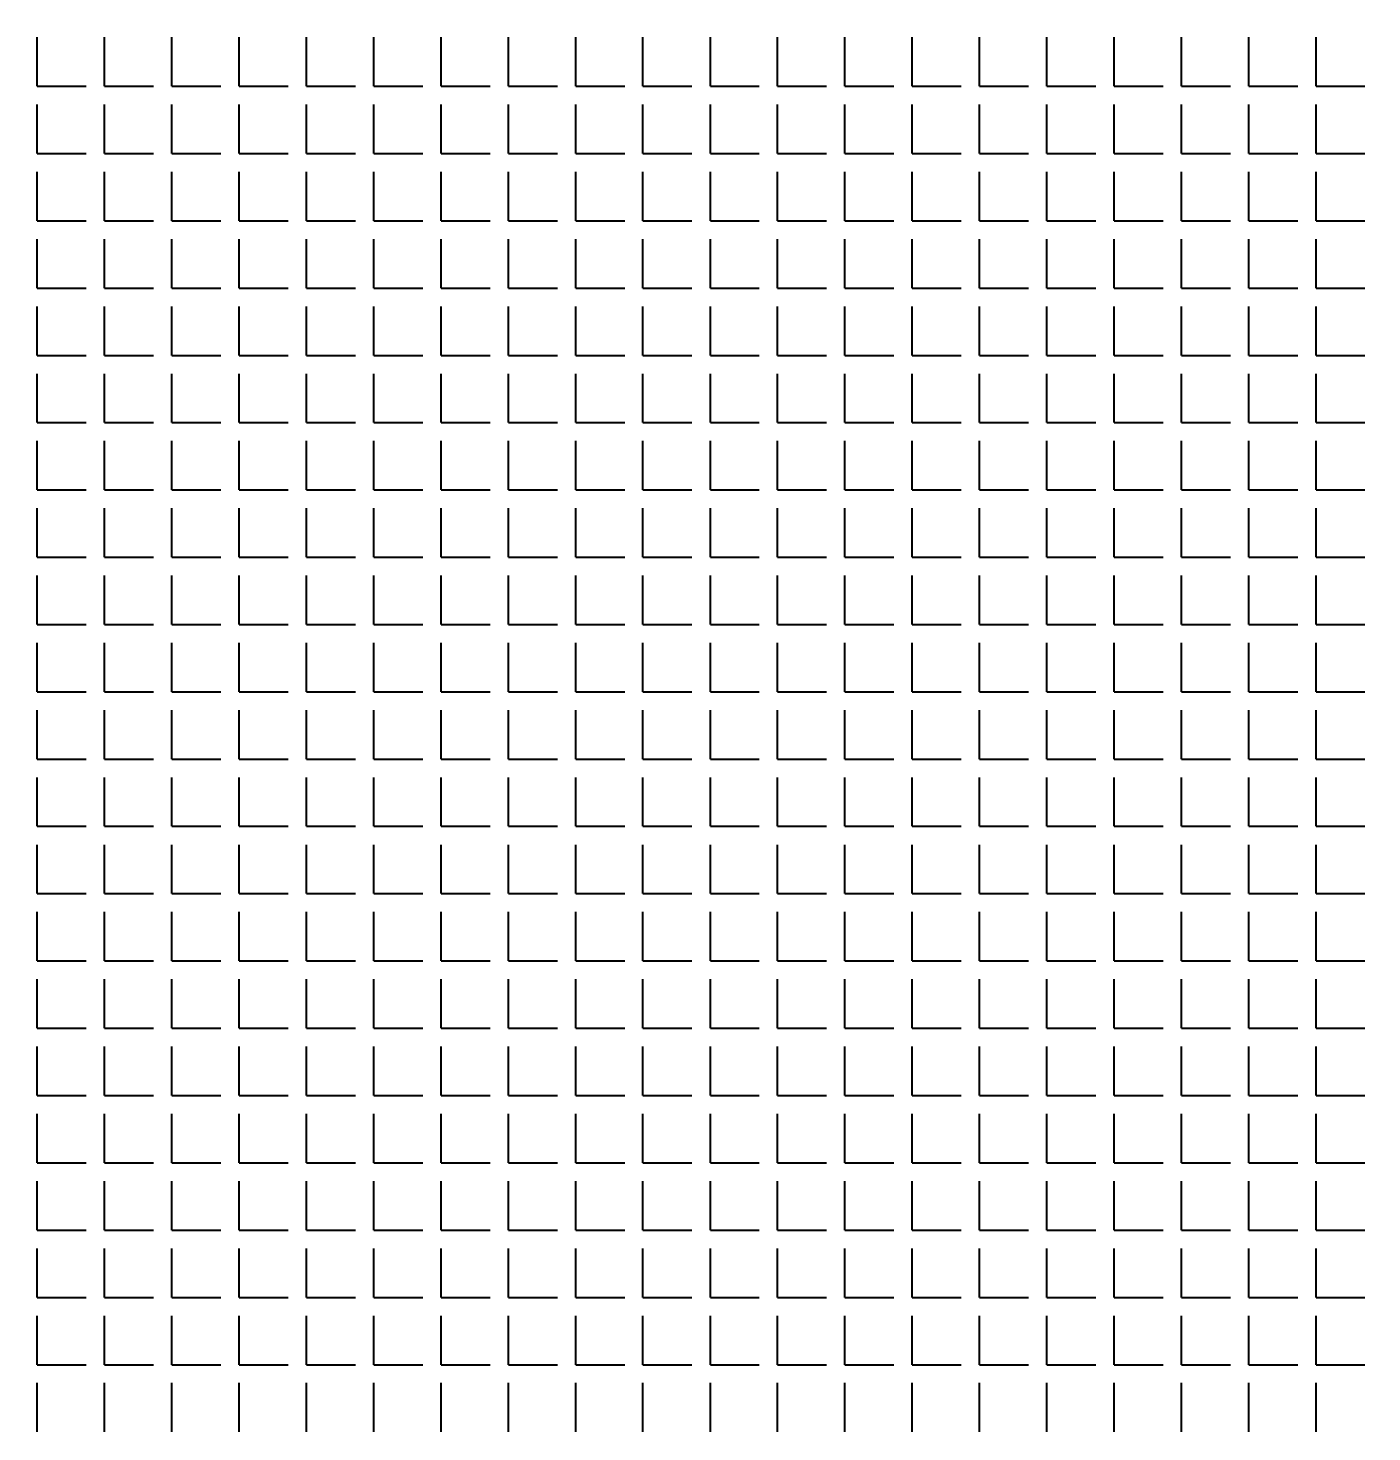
# Model space of a CAD drawing. Header units: millimetres. Extents: x 895788 to 1136524, y -21936 to 400945.
# Drawn here: x 929103.05 to 929119.49, y 271163.89 to 271181.07 of the extents above; entities that cross this region are included whole.
import ezdxf

# ---------------------------------------------------------------- set-up
doc = ezdxf.new("R2010")
doc.units = ezdxf.units.MM
doc.layers.add('GRANIT', color=10, linetype='Continuous', lineweight=30)

msp = doc.modelspace()

# ---------------------------------------------------------------- linework, layer by layer
at = {"layer": 'GRANIT', "color": 0, "linetype": 'Continuous', "lineweight": 40}
for p, q in [((929103.16, 271180.358), (929103.16, 271180.956)), ((929103.984, 271180.358), (929103.984, 271180.956)), ((929104.807, 271180.358), (929104.807, 271180.956)), ((929105.631, 271180.358), (929105.631, 271180.956)), ((929106.455, 271180.358), (929106.455, 271180.956)), ((929107.278, 271180.358), (929107.278, 271180.956)), ((929108.102, 271180.358), (929108.102, 271180.956)), ((929108.925, 271180.358), (929108.925, 271180.956)), ((929109.749, 271180.358), (929109.749, 271180.956)), ((929110.572, 271180.358), (929110.572, 271180.956)), ((929111.396, 271180.358), (929111.396, 271180.956)), ((929112.219, 271180.358), (929112.219, 271180.956)), ((929113.043, 271180.358), (929113.043, 271180.956)), ((929113.866, 271180.358), (929113.866, 271180.956)), ((929114.69, 271180.358), (929114.69, 271180.956)), ((929115.513, 271180.358), (929115.513, 271180.956)), ((929116.337, 271180.358), (929116.337, 271180.956)), ((929117.16, 271180.358), (929117.16, 271180.956)), ((929117.984, 271180.358), (929117.984, 271180.956)), ((929118.807, 271180.358), (929118.807, 271180.956)), ((929103.16, 271180.358), (929103.759, 271180.358)), ((929103.984, 271180.358), (929104.583, 271180.358)), ((929104.807, 271180.358), (929105.406, 271180.358)), ((929105.631, 271180.358), (929106.23, 271180.358)), ((929106.455, 271180.358), (929107.053, 271180.358)), ((929107.278, 271180.358), (929107.877, 271180.358)), ((929108.102, 271180.358), (929108.701, 271180.358)), ((929108.925, 271180.358), (929109.524, 271180.358)), ((929109.749, 271180.358), (929110.348, 271180.358)), ((929110.572, 271180.358), (929111.171, 271180.358)), ((929111.396, 271180.358), (929111.995, 271180.358)), ((929112.219, 271180.358), (929112.818, 271180.358)), ((929113.043, 271180.358), (929113.642, 271180.358)), ((929113.866, 271180.358), (929114.465, 271180.358)), ((929114.69, 271180.358), (929115.289, 271180.358)), ((929115.513, 271180.358), (929116.112, 271180.358)), ((929116.337, 271180.358), (929116.936, 271180.358)), ((929117.16, 271180.358), (929117.759, 271180.358)), ((929117.984, 271180.358), (929118.583, 271180.358)), ((929118.807, 271180.358), (929119.406, 271180.358)), ((929103.16, 271179.534), (929103.16, 271180.133)), ((929103.984, 271179.534), (929103.984, 271180.133)), ((929104.807, 271179.534), (929104.807, 271180.133)), ((929105.631, 271179.534), (929105.631, 271180.133)), ((929106.455, 271179.534), (929106.455, 271180.133)), ((929107.278, 271179.534), (929107.278, 271180.133)), ((929108.102, 271179.534), (929108.102, 271180.133)), ((929108.925, 271179.534), (929108.925, 271180.133)), ((929109.749, 271179.534), (929109.749, 271180.133)), ((929110.572, 271179.534), (929110.572, 271180.133)), ((929111.396, 271179.534), (929111.396, 271180.133)), ((929112.219, 271179.534), (929112.219, 271180.133)), ((929113.043, 271179.534), (929113.043, 271180.133)), ((929113.866, 271179.534), (929113.866, 271180.133)), ((929114.69, 271179.534), (929114.69, 271180.133)), ((929115.513, 271179.534), (929115.513, 271180.133)), ((929116.337, 271179.534), (929116.337, 271180.133)), ((929117.16, 271179.534), (929117.16, 271180.133)), ((929117.984, 271179.534), (929117.984, 271180.133)), ((929118.807, 271179.534), (929118.807, 271180.133)), ((929103.16, 271179.534), (929103.759, 271179.534)), ((929103.984, 271179.534), (929104.583, 271179.534)), ((929104.807, 271179.534), (929105.406, 271179.534)), ((929105.631, 271179.534), (929106.23, 271179.534)), ((929106.455, 271179.534), (929107.053, 271179.534)), ((929107.278, 271179.534), (929107.877, 271179.534)), ((929108.102, 271179.534), (929108.701, 271179.534)), ((929108.925, 271179.534), (929109.524, 271179.534)), ((929109.749, 271179.534), (929110.348, 271179.534)), ((929110.572, 271179.534), (929111.171, 271179.534)), ((929111.396, 271179.534), (929111.995, 271179.534)), ((929112.219, 271179.534), (929112.818, 271179.534)), ((929113.043, 271179.534), (929113.642, 271179.534)), ((929113.866, 271179.534), (929114.465, 271179.534)), ((929114.69, 271179.534), (929115.289, 271179.534)), ((929115.513, 271179.534), (929116.112, 271179.534)), ((929116.337, 271179.534), (929116.936, 271179.534)), ((929117.16, 271179.534), (929117.759, 271179.534)), ((929117.984, 271179.534), (929118.583, 271179.534)), ((929118.807, 271179.534), (929119.406, 271179.534)), ((929103.16, 271178.71), (929103.16, 271179.309)), ((929103.984, 271178.71), (929103.984, 271179.309)), ((929104.807, 271178.71), (929104.807, 271179.309)), ((929105.631, 271178.71), (929105.631, 271179.309)), ((929106.455, 271178.71), (929106.455, 271179.309)), ((929107.278, 271178.71), (929107.278, 271179.309)), ((929108.102, 271178.71), (929108.102, 271179.309)), ((929108.925, 271178.71), (929108.925, 271179.309)), ((929109.749, 271178.71), (929109.749, 271179.309)), ((929110.572, 271178.71), (929110.572, 271179.309)), ((929111.396, 271178.71), (929111.396, 271179.309)), ((929112.219, 271178.71), (929112.219, 271179.309)), ((929113.043, 271178.71), (929113.043, 271179.309)), ((929113.866, 271178.71), (929113.866, 271179.309)), ((929114.69, 271178.71), (929114.69, 271179.309)), ((929115.513, 271178.71), (929115.513, 271179.309)), ((929116.337, 271178.71), (929116.337, 271179.309)), ((929117.16, 271178.71), (929117.16, 271179.309)), ((929117.984, 271178.71), (929117.984, 271179.309)), ((929118.807, 271178.71), (929118.807, 271179.309)), ((929103.16, 271178.71), (929103.759, 271178.71)), ((929103.984, 271178.71), (929104.583, 271178.71)), ((929104.807, 271178.71), (929105.406, 271178.71)), ((929105.631, 271178.71), (929106.23, 271178.71)), ((929106.455, 271178.71), (929107.053, 271178.71)), ((929107.278, 271178.71), (929107.877, 271178.71)), ((929108.102, 271178.71), (929108.701, 271178.71)), ((929108.925, 271178.71), (929109.524, 271178.71)), ((929109.749, 271178.71), (929110.348, 271178.71)), ((929110.572, 271178.71), (929111.171, 271178.71)), ((929111.396, 271178.71), (929111.995, 271178.71)), ((929112.219, 271178.71), (929112.818, 271178.71)), ((929113.043, 271178.71), (929113.642, 271178.71)), ((929113.866, 271178.71), (929114.465, 271178.71)), ((929114.69, 271178.71), (929115.289, 271178.71)), ((929115.513, 271178.71), (929116.112, 271178.71)), ((929116.337, 271178.71), (929116.936, 271178.71)), ((929117.16, 271178.71), (929117.759, 271178.71)), ((929117.984, 271178.71), (929118.583, 271178.71)), ((929118.807, 271178.71), (929119.406, 271178.71)), ((929103.16, 271177.887), (929103.16, 271178.486)), ((929103.984, 271177.887), (929103.984, 271178.486)), ((929104.807, 271177.887), (929104.807, 271178.486)), ((929105.631, 271177.887), (929105.631, 271178.486)), ((929106.455, 271177.887), (929106.455, 271178.486)), ((929107.278, 271177.887), (929107.278, 271178.486)), ((929108.102, 271177.887), (929108.102, 271178.486)), ((929108.925, 271177.887), (929108.925, 271178.486)), ((929109.749, 271177.887), (929109.749, 271178.486)), ((929110.572, 271177.887), (929110.572, 271178.486)), ((929111.396, 271177.887), (929111.396, 271178.486)), ((929112.219, 271177.887), (929112.219, 271178.486)), ((929113.043, 271177.887), (929113.043, 271178.486)), ((929113.866, 271177.887), (929113.866, 271178.486)), ((929114.69, 271177.887), (929114.69, 271178.486)), ((929115.513, 271177.887), (929115.513, 271178.486)), ((929116.337, 271177.887), (929116.337, 271178.486)), ((929117.16, 271177.887), (929117.16, 271178.486)), ((929117.984, 271177.887), (929117.984, 271178.486)), ((929118.807, 271177.887), (929118.807, 271178.486)), ((929103.16, 271177.887), (929103.759, 271177.887)), ((929103.984, 271177.887), (929104.583, 271177.887)), ((929104.807, 271177.887), (929105.406, 271177.887)), ((929105.631, 271177.887), (929106.23, 271177.887)), ((929106.455, 271177.887), (929107.053, 271177.887)), ((929107.278, 271177.887), (929107.877, 271177.887)), ((929108.102, 271177.887), (929108.701, 271177.887)), ((929108.925, 271177.887), (929109.524, 271177.887)), ((929109.749, 271177.887), (929110.348, 271177.887)), ((929110.572, 271177.887), (929111.171, 271177.887)), ((929111.396, 271177.887), (929111.995, 271177.887)), ((929112.219, 271177.887), (929112.818, 271177.887)), ((929113.043, 271177.887), (929113.642, 271177.887)), ((929113.866, 271177.887), (929114.465, 271177.887)), ((929114.69, 271177.887), (929115.289, 271177.887)), ((929115.513, 271177.887), (929116.112, 271177.887)), ((929116.337, 271177.887), (929116.936, 271177.887)), ((929117.16, 271177.887), (929117.759, 271177.887)), ((929117.984, 271177.887), (929118.583, 271177.887)), ((929118.807, 271177.887), (929119.406, 271177.887)), ((929103.16, 271177.063), (929103.16, 271177.662)), ((929103.984, 271177.063), (929103.984, 271177.662)), ((929104.807, 271177.063), (929104.807, 271177.662)), ((929105.631, 271177.063), (929105.631, 271177.662)), ((929106.455, 271177.063), (929106.455, 271177.662)), ((929107.278, 271177.063), (929107.278, 271177.662)), ((929108.102, 271177.063), (929108.102, 271177.662)), ((929108.925, 271177.063), (929108.925, 271177.662)), ((929109.749, 271177.063), (929109.749, 271177.662)), ((929110.572, 271177.063), (929110.572, 271177.662)), ((929111.396, 271177.063), (929111.396, 271177.662)), ((929112.219, 271177.063), (929112.219, 271177.662)), ((929113.043, 271177.063), (929113.043, 271177.662)), ((929113.866, 271177.063), (929113.866, 271177.662)), ((929114.69, 271177.063), (929114.69, 271177.662)), ((929115.513, 271177.063), (929115.513, 271177.662)), ((929116.337, 271177.063), (929116.337, 271177.662)), ((929117.16, 271177.063), (929117.16, 271177.662)), ((929117.984, 271177.063), (929117.984, 271177.662)), ((929118.807, 271177.063), (929118.807, 271177.662)), ((929103.16, 271177.063), (929103.759, 271177.063)), ((929103.984, 271177.063), (929104.583, 271177.063)), ((929104.807, 271177.063), (929105.406, 271177.063)), ((929105.631, 271177.063), (929106.23, 271177.063)), ((929106.455, 271177.063), (929107.053, 271177.063)), ((929107.278, 271177.063), (929107.877, 271177.063)), ((929108.102, 271177.063), (929108.701, 271177.063)), ((929108.925, 271177.063), (929109.524, 271177.063)), ((929109.749, 271177.063), (929110.348, 271177.063)), ((929110.572, 271177.063), (929111.171, 271177.063)), ((929111.396, 271177.063), (929111.995, 271177.063)), ((929112.219, 271177.063), (929112.818, 271177.063)), ((929113.043, 271177.063), (929113.642, 271177.063)), ((929113.866, 271177.063), (929114.465, 271177.063)), ((929114.69, 271177.063), (929115.289, 271177.063)), ((929115.513, 271177.063), (929116.112, 271177.063)), ((929116.337, 271177.063), (929116.936, 271177.063)), ((929117.16, 271177.063), (929117.759, 271177.063)), ((929117.984, 271177.063), (929118.583, 271177.063)), ((929118.807, 271177.063), (929119.406, 271177.063)), ((929103.16, 271176.24), (929103.16, 271176.839)), ((929103.984, 271176.24), (929103.984, 271176.839)), ((929104.807, 271176.24), (929104.807, 271176.839)), ((929105.631, 271176.24), (929105.631, 271176.839)), ((929106.455, 271176.24), (929106.455, 271176.839)), ((929107.278, 271176.24), (929107.278, 271176.839)), ((929108.102, 271176.24), (929108.102, 271176.839)), ((929108.925, 271176.24), (929108.925, 271176.839)), ((929109.749, 271176.24), (929109.749, 271176.839)), ((929110.572, 271176.24), (929110.572, 271176.839)), ((929111.396, 271176.24), (929111.396, 271176.839)), ((929112.219, 271176.24), (929112.219, 271176.839)), ((929113.043, 271176.24), (929113.043, 271176.839)), ((929113.866, 271176.24), (929113.866, 271176.839)), ((929114.69, 271176.24), (929114.69, 271176.839)), ((929115.513, 271176.24), (929115.513, 271176.839)), ((929116.337, 271176.24), (929116.337, 271176.839)), ((929117.16, 271176.24), (929117.16, 271176.839)), ((929117.984, 271176.24), (929117.984, 271176.839)), ((929118.807, 271176.24), (929118.807, 271176.839)), ((929103.16, 271176.24), (929103.759, 271176.24)), ((929103.984, 271176.24), (929104.583, 271176.24)), ((929104.807, 271176.24), (929105.406, 271176.24)), ((929105.631, 271176.24), (929106.23, 271176.24)), ((929106.455, 271176.24), (929107.053, 271176.24)), ((929107.278, 271176.24), (929107.877, 271176.24)), ((929108.102, 271176.24), (929108.701, 271176.24)), ((929108.925, 271176.24), (929109.524, 271176.24)), ((929109.749, 271176.24), (929110.348, 271176.24)), ((929110.572, 271176.24), (929111.171, 271176.24)), ((929111.396, 271176.24), (929111.995, 271176.24)), ((929112.219, 271176.24), (929112.818, 271176.24)), ((929113.043, 271176.24), (929113.642, 271176.24)), ((929113.866, 271176.24), (929114.465, 271176.24)), ((929114.69, 271176.24), (929115.289, 271176.24)), ((929115.513, 271176.24), (929116.112, 271176.24)), ((929116.337, 271176.24), (929116.936, 271176.24)), ((929117.16, 271176.24), (929117.759, 271176.24)), ((929117.984, 271176.24), (929118.583, 271176.24)), ((929118.807, 271176.24), (929119.406, 271176.24)), ((929103.16, 271175.416), (929103.16, 271176.015)), ((929103.984, 271175.416), (929103.984, 271176.015)), ((929104.807, 271175.416), (929104.807, 271176.015)), ((929105.631, 271175.416), (929105.631, 271176.015)), ((929106.455, 271175.416), (929106.455, 271176.015)), ((929107.278, 271175.416), (929107.278, 271176.015)), ((929108.102, 271175.416), (929108.102, 271176.015)), ((929108.925, 271175.416), (929108.925, 271176.015)), ((929109.749, 271175.416), (929109.749, 271176.015)), ((929110.572, 271175.416), (929110.572, 271176.015)), ((929111.396, 271175.416), (929111.396, 271176.015)), ((929112.219, 271175.416), (929112.219, 271176.015)), ((929113.043, 271175.416), (929113.043, 271176.015)), ((929113.866, 271175.416), (929113.866, 271176.015)), ((929114.69, 271175.416), (929114.69, 271176.015)), ((929115.513, 271175.416), (929115.513, 271176.015)), ((929116.337, 271175.416), (929116.337, 271176.015)), ((929117.16, 271175.416), (929117.16, 271176.015)), ((929117.984, 271175.416), (929117.984, 271176.015)), ((929118.807, 271175.416), (929118.807, 271176.015)), ((929103.16, 271175.416), (929103.759, 271175.416)), ((929103.984, 271175.416), (929104.583, 271175.416)), ((929104.807, 271175.416), (929105.406, 271175.416)), ((929105.631, 271175.416), (929106.23, 271175.416)), ((929106.455, 271175.416), (929107.053, 271175.416)), ((929107.278, 271175.416), (929107.877, 271175.416)), ((929108.102, 271175.416), (929108.701, 271175.416)), ((929108.925, 271175.416), (929109.524, 271175.416)), ((929109.749, 271175.416), (929110.348, 271175.416)), ((929110.572, 271175.416), (929111.171, 271175.416)), ((929111.396, 271175.416), (929111.995, 271175.416)), ((929112.219, 271175.416), (929112.818, 271175.416)), ((929113.043, 271175.416), (929113.642, 271175.416)), ((929113.866, 271175.416), (929114.465, 271175.416)), ((929114.69, 271175.416), (929115.289, 271175.416)), ((929115.513, 271175.416), (929116.112, 271175.416)), ((929116.337, 271175.416), (929116.936, 271175.416)), ((929117.16, 271175.416), (929117.759, 271175.416)), ((929117.984, 271175.416), (929118.583, 271175.416)), ((929118.807, 271175.416), (929119.406, 271175.416)), ((929103.16, 271174.593), (929103.16, 271175.192)), ((929103.984, 271174.593), (929103.984, 271175.192)), ((929104.807, 271174.593), (929104.807, 271175.192)), ((929105.631, 271174.593), (929105.631, 271175.192)), ((929106.455, 271174.593), (929106.455, 271175.192)), ((929107.278, 271174.593), (929107.278, 271175.192)), ((929108.102, 271174.593), (929108.102, 271175.192)), ((929108.925, 271174.593), (929108.925, 271175.192)), ((929109.749, 271174.593), (929109.749, 271175.192)), ((929110.572, 271174.593), (929110.572, 271175.192)), ((929111.396, 271174.593), (929111.396, 271175.192)), ((929112.219, 271174.593), (929112.219, 271175.192)), ((929113.043, 271174.593), (929113.043, 271175.192)), ((929113.866, 271174.593), (929113.866, 271175.192)), ((929114.69, 271174.593), (929114.69, 271175.192)), ((929115.513, 271174.593), (929115.513, 271175.192)), ((929116.337, 271174.593), (929116.337, 271175.192)), ((929117.16, 271174.593), (929117.16, 271175.192)), ((929117.984, 271174.593), (929117.984, 271175.192)), ((929118.807, 271174.593), (929118.807, 271175.192)), ((929103.16, 271174.593), (929103.759, 271174.593)), ((929103.984, 271174.593), (929104.583, 271174.593)), ((929104.807, 271174.593), (929105.406, 271174.593)), ((929105.631, 271174.593), (929106.23, 271174.593)), ((929106.455, 271174.593), (929107.053, 271174.593)), ((929107.278, 271174.593), (929107.877, 271174.593)), ((929108.102, 271174.593), (929108.701, 271174.593)), ((929108.925, 271174.593), (929109.524, 271174.593)), ((929109.749, 271174.593), (929110.348, 271174.593)), ((929110.572, 271174.593), (929111.171, 271174.593)), ((929111.396, 271174.593), (929111.995, 271174.593)), ((929112.219, 271174.593), (929112.818, 271174.593)), ((929113.043, 271174.593), (929113.642, 271174.593)), ((929113.866, 271174.593), (929114.465, 271174.593)), ((929114.69, 271174.593), (929115.289, 271174.593)), ((929115.513, 271174.593), (929116.112, 271174.593)), ((929116.337, 271174.593), (929116.936, 271174.593)), ((929117.16, 271174.593), (929117.759, 271174.593)), ((929117.984, 271174.593), (929118.583, 271174.593)), ((929118.807, 271174.593), (929119.406, 271174.593)), ((929103.16, 271173.769), (929103.16, 271174.368)), ((929103.984, 271173.769), (929103.984, 271174.368)), ((929104.807, 271173.769), (929104.807, 271174.368)), ((929105.631, 271173.769), (929105.631, 271174.368)), ((929106.455, 271173.769), (929106.455, 271174.368)), ((929107.278, 271173.769), (929107.278, 271174.368)), ((929108.102, 271173.769), (929108.102, 271174.368)), ((929108.925, 271173.769), (929108.925, 271174.368)), ((929109.749, 271173.769), (929109.749, 271174.368)), ((929110.572, 271173.769), (929110.572, 271174.368)), ((929111.396, 271173.769), (929111.396, 271174.368)), ((929112.219, 271173.769), (929112.219, 271174.368)), ((929113.043, 271173.769), (929113.043, 271174.368)), ((929113.866, 271173.769), (929113.866, 271174.368)), ((929114.69, 271173.769), (929114.69, 271174.368)), ((929115.513, 271173.769), (929115.513, 271174.368)), ((929116.337, 271173.769), (929116.337, 271174.368)), ((929117.16, 271173.769), (929117.16, 271174.368)), ((929117.984, 271173.769), (929117.984, 271174.368)), ((929118.807, 271173.769), (929118.807, 271174.368)), ((929103.16, 271173.769), (929103.759, 271173.769)), ((929103.984, 271173.769), (929104.583, 271173.769)), ((929104.807, 271173.769), (929105.406, 271173.769)), ((929105.631, 271173.769), (929106.23, 271173.769)), ((929106.455, 271173.769), (929107.053, 271173.769)), ((929107.278, 271173.769), (929107.877, 271173.769)), ((929108.102, 271173.769), (929108.701, 271173.769)), ((929108.925, 271173.769), (929109.524, 271173.769)), ((929109.749, 271173.769), (929110.348, 271173.769)), ((929110.572, 271173.769), (929111.171, 271173.769)), ((929111.396, 271173.769), (929111.995, 271173.769)), ((929112.219, 271173.769), (929112.818, 271173.769)), ((929113.043, 271173.769), (929113.642, 271173.769)), ((929113.866, 271173.769), (929114.465, 271173.769)), ((929114.69, 271173.769), (929115.289, 271173.769)), ((929115.513, 271173.769), (929116.112, 271173.769)), ((929116.337, 271173.769), (929116.936, 271173.769)), ((929117.16, 271173.769), (929117.759, 271173.769)), ((929117.984, 271173.769), (929118.583, 271173.769)), ((929118.807, 271173.769), (929119.406, 271173.769)), ((929103.16, 271172.946), (929103.16, 271173.545)), ((929103.984, 271172.946), (929103.984, 271173.545)), ((929104.807, 271172.946), (929104.807, 271173.545)), ((929105.631, 271172.946), (929105.631, 271173.545)), ((929106.455, 271172.946), (929106.455, 271173.545)), ((929107.278, 271172.946), (929107.278, 271173.545)), ((929108.102, 271172.946), (929108.102, 271173.545)), ((929108.925, 271172.946), (929108.925, 271173.545)), ((929109.749, 271172.946), (929109.749, 271173.545)), ((929110.572, 271172.946), (929110.572, 271173.545)), ((929111.396, 271172.946), (929111.396, 271173.545)), ((929112.219, 271172.946), (929112.219, 271173.545)), ((929113.043, 271172.946), (929113.043, 271173.545)), ((929113.866, 271172.946), (929113.866, 271173.545)), ((929114.69, 271172.946), (929114.69, 271173.545)), ((929115.513, 271172.946), (929115.513, 271173.545)), ((929116.337, 271172.946), (929116.337, 271173.545)), ((929117.16, 271172.946), (929117.16, 271173.545)), ((929117.984, 271172.946), (929117.984, 271173.545)), ((929118.807, 271172.946), (929118.807, 271173.545)), ((929103.16, 271172.946), (929103.759, 271172.946)), ((929103.984, 271172.946), (929104.583, 271172.946)), ((929104.807, 271172.946), (929105.406, 271172.946)), ((929105.631, 271172.946), (929106.23, 271172.946)), ((929106.455, 271172.946), (929107.053, 271172.946)), ((929107.278, 271172.946), (929107.877, 271172.946)), ((929108.102, 271172.946), (929108.701, 271172.946)), ((929108.925, 271172.946), (929109.524, 271172.946)), ((929109.749, 271172.946), (929110.348, 271172.946)), ((929110.572, 271172.946), (929111.171, 271172.946)), ((929111.396, 271172.946), (929111.995, 271172.946)), ((929112.219, 271172.946), (929112.818, 271172.946)), ((929113.043, 271172.946), (929113.642, 271172.946)), ((929113.866, 271172.946), (929114.465, 271172.946)), ((929114.69, 271172.946), (929115.289, 271172.946)), ((929115.513, 271172.946), (929116.112, 271172.946)), ((929116.337, 271172.946), (929116.936, 271172.946)), ((929117.16, 271172.946), (929117.759, 271172.946)), ((929117.984, 271172.946), (929118.583, 271172.946)), ((929118.807, 271172.946), (929119.406, 271172.946)), ((929103.16, 271172.122), (929103.16, 271172.721)), ((929103.984, 271172.122), (929103.984, 271172.721)), ((929104.807, 271172.122), (929104.807, 271172.721)), ((929105.631, 271172.122), (929105.631, 271172.721)), ((929106.455, 271172.122), (929106.455, 271172.721)), ((929107.278, 271172.122), (929107.278, 271172.721)), ((929108.102, 271172.122), (929108.102, 271172.721)), ((929108.925, 271172.122), (929108.925, 271172.721)), ((929109.749, 271172.122), (929109.749, 271172.721)), ((929110.572, 271172.122), (929110.572, 271172.721)), ((929111.396, 271172.122), (929111.396, 271172.721)), ((929112.219, 271172.122), (929112.219, 271172.721)), ((929113.043, 271172.122), (929113.043, 271172.721)), ((929113.866, 271172.122), (929113.866, 271172.721)), ((929114.69, 271172.122), (929114.69, 271172.721)), ((929115.513, 271172.122), (929115.513, 271172.721)), ((929116.337, 271172.122), (929116.337, 271172.721)), ((929117.16, 271172.122), (929117.16, 271172.721)), ((929117.984, 271172.122), (929117.984, 271172.721)), ((929118.807, 271172.122), (929118.807, 271172.721)), ((929103.16, 271172.122), (929103.759, 271172.122)), ((929103.984, 271172.122), (929104.583, 271172.122)), ((929104.807, 271172.122), (929105.406, 271172.122)), ((929105.631, 271172.122), (929106.23, 271172.122)), ((929106.455, 271172.122), (929107.053, 271172.122)), ((929107.278, 271172.122), (929107.877, 271172.122)), ((929108.102, 271172.122), (929108.701, 271172.122)), ((929108.925, 271172.122), (929109.524, 271172.122)), ((929109.749, 271172.122), (929110.348, 271172.122)), ((929110.572, 271172.122), (929111.171, 271172.122)), ((929111.396, 271172.122), (929111.995, 271172.122)), ((929112.219, 271172.122), (929112.818, 271172.122)), ((929113.043, 271172.122), (929113.642, 271172.122)), ((929113.866, 271172.122), (929114.465, 271172.122)), ((929114.69, 271172.122), (929115.289, 271172.122)), ((929115.513, 271172.122), (929116.112, 271172.122)), ((929116.337, 271172.122), (929116.936, 271172.122)), ((929117.16, 271172.122), (929117.759, 271172.122)), ((929117.984, 271172.122), (929118.583, 271172.122)), ((929118.807, 271172.122), (929119.406, 271172.122)), ((929103.16, 271171.299), (929103.16, 271171.898)), ((929103.984, 271171.299), (929103.984, 271171.898)), ((929104.807, 271171.299), (929104.807, 271171.898)), ((929105.631, 271171.299), (929105.631, 271171.898)), ((929106.455, 271171.299), (929106.455, 271171.898)), ((929107.278, 271171.299), (929107.278, 271171.898)), ((929108.102, 271171.299), (929108.102, 271171.898)), ((929108.925, 271171.299), (929108.925, 271171.898)), ((929109.749, 271171.299), (929109.749, 271171.898)), ((929110.572, 271171.299), (929110.572, 271171.898)), ((929111.396, 271171.299), (929111.396, 271171.898)), ((929112.219, 271171.299), (929112.219, 271171.898)), ((929113.043, 271171.299), (929113.043, 271171.898)), ((929113.866, 271171.299), (929113.866, 271171.898)), ((929114.69, 271171.299), (929114.69, 271171.898)), ((929115.513, 271171.299), (929115.513, 271171.898)), ((929116.337, 271171.299), (929116.337, 271171.898)), ((929117.16, 271171.299), (929117.16, 271171.898)), ((929117.984, 271171.299), (929117.984, 271171.898)), ((929118.807, 271171.299), (929118.807, 271171.898)), ((929103.16, 271171.299), (929103.759, 271171.299)), ((929103.984, 271171.299), (929104.583, 271171.299)), ((929104.807, 271171.299), (929105.406, 271171.299)), ((929105.631, 271171.299), (929106.23, 271171.299)), ((929106.455, 271171.299), (929107.053, 271171.299)), ((929107.278, 271171.299), (929107.877, 271171.299)), ((929108.102, 271171.299), (929108.701, 271171.299)), ((929108.925, 271171.299), (929109.524, 271171.299)), ((929109.749, 271171.299), (929110.348, 271171.299)), ((929110.572, 271171.299), (929111.171, 271171.299)), ((929111.396, 271171.299), (929111.995, 271171.299)), ((929112.219, 271171.299), (929112.818, 271171.299)), ((929113.043, 271171.299), (929113.642, 271171.299)), ((929113.866, 271171.299), (929114.465, 271171.299)), ((929114.69, 271171.299), (929115.289, 271171.299)), ((929115.513, 271171.299), (929116.112, 271171.299)), ((929116.337, 271171.299), (929116.936, 271171.299)), ((929117.16, 271171.299), (929117.759, 271171.299)), ((929117.984, 271171.299), (929118.583, 271171.299)), ((929118.807, 271171.299), (929119.406, 271171.299)), ((929103.16, 271170.475), (929103.16, 271171.074)), ((929103.984, 271170.475), (929103.984, 271171.074)), ((929104.807, 271170.475), (929104.807, 271171.074)), ((929105.631, 271170.475), (929105.631, 271171.074)), ((929106.455, 271170.475), (929106.455, 271171.074)), ((929107.278, 271170.475), (929107.278, 271171.074)), ((929108.102, 271170.475), (929108.102, 271171.074)), ((929108.925, 271170.475), (929108.925, 271171.074)), ((929109.749, 271170.475), (929109.749, 271171.074)), ((929110.572, 271170.475), (929110.572, 271171.074)), ((929111.396, 271170.475), (929111.396, 271171.074)), ((929112.219, 271170.475), (929112.219, 271171.074)), ((929113.043, 271170.475), (929113.043, 271171.074)), ((929113.866, 271170.475), (929113.866, 271171.074)), ((929114.69, 271170.475), (929114.69, 271171.074)), ((929115.513, 271170.475), (929115.513, 271171.074)), ((929116.337, 271170.475), (929116.337, 271171.074)), ((929117.16, 271170.475), (929117.16, 271171.074)), ((929117.984, 271170.475), (929117.984, 271171.074)), ((929118.807, 271170.475), (929118.807, 271171.074)), ((929103.16, 271170.475), (929103.759, 271170.475)), ((929103.984, 271170.475), (929104.583, 271170.475)), ((929104.807, 271170.475), (929105.406, 271170.475)), ((929105.631, 271170.475), (929106.23, 271170.475)), ((929106.455, 271170.475), (929107.053, 271170.475)), ((929107.278, 271170.475), (929107.877, 271170.475)), ((929108.102, 271170.475), (929108.701, 271170.475)), ((929108.925, 271170.475), (929109.524, 271170.475)), ((929109.749, 271170.475), (929110.348, 271170.475)), ((929110.572, 271170.475), (929111.171, 271170.475)), ((929111.396, 271170.475), (929111.995, 271170.475)), ((929112.219, 271170.475), (929112.818, 271170.475)), ((929113.043, 271170.475), (929113.642, 271170.475)), ((929113.866, 271170.475), (929114.465, 271170.475)), ((929114.69, 271170.475), (929115.289, 271170.475)), ((929115.513, 271170.475), (929116.112, 271170.475)), ((929116.337, 271170.475), (929116.936, 271170.475)), ((929117.16, 271170.475), (929117.759, 271170.475)), ((929117.984, 271170.475), (929118.583, 271170.475)), ((929118.807, 271170.475), (929119.406, 271170.475)), ((929103.16, 271169.652), (929103.16, 271170.251)), ((929103.984, 271169.652), (929103.984, 271170.251)), ((929104.807, 271169.652), (929104.807, 271170.251)), ((929105.631, 271169.652), (929105.631, 271170.251)), ((929106.455, 271169.652), (929106.455, 271170.251)), ((929107.278, 271169.652), (929107.278, 271170.251)), ((929108.102, 271169.652), (929108.102, 271170.251)), ((929108.925, 271169.652), (929108.925, 271170.251)), ((929109.749, 271169.652), (929109.749, 271170.251)), ((929110.572, 271169.652), (929110.572, 271170.251)), ((929111.396, 271169.652), (929111.396, 271170.251)), ((929112.219, 271169.652), (929112.219, 271170.251)), ((929113.043, 271169.652), (929113.043, 271170.251)), ((929113.866, 271169.652), (929113.866, 271170.251)), ((929114.69, 271169.652), (929114.69, 271170.251)), ((929115.513, 271169.652), (929115.513, 271170.251)), ((929116.337, 271169.652), (929116.337, 271170.251)), ((929117.16, 271169.652), (929117.16, 271170.251)), ((929117.984, 271169.652), (929117.984, 271170.251)), ((929118.807, 271169.652), (929118.807, 271170.251)), ((929103.16, 271169.652), (929103.759, 271169.652)), ((929103.984, 271169.652), (929104.583, 271169.652)), ((929104.807, 271169.652), (929105.406, 271169.652)), ((929105.631, 271169.652), (929106.23, 271169.652)), ((929106.455, 271169.652), (929107.053, 271169.652)), ((929107.278, 271169.652), (929107.877, 271169.652)), ((929108.102, 271169.652), (929108.701, 271169.652)), ((929108.925, 271169.652), (929109.524, 271169.652)), ((929109.749, 271169.652), (929110.348, 271169.652)), ((929110.572, 271169.652), (929111.171, 271169.652)), ((929111.396, 271169.652), (929111.995, 271169.652)), ((929112.219, 271169.652), (929112.818, 271169.652)), ((929113.043, 271169.652), (929113.642, 271169.652)), ((929113.866, 271169.652), (929114.465, 271169.652)), ((929114.69, 271169.652), (929115.289, 271169.652)), ((929115.513, 271169.652), (929116.112, 271169.652)), ((929116.337, 271169.652), (929116.936, 271169.652)), ((929117.16, 271169.652), (929117.759, 271169.652)), ((929117.984, 271169.652), (929118.583, 271169.652)), ((929118.807, 271169.652), (929119.406, 271169.652)), ((929103.16, 271168.828), (929103.16, 271169.427)), ((929103.984, 271168.828), (929103.984, 271169.427)), ((929104.807, 271168.828), (929104.807, 271169.427)), ((929105.631, 271168.828), (929105.631, 271169.427)), ((929106.455, 271168.828), (929106.455, 271169.427)), ((929107.278, 271168.828), (929107.278, 271169.427)), ((929108.102, 271168.828), (929108.102, 271169.427)), ((929108.925, 271168.828), (929108.925, 271169.427)), ((929109.749, 271168.828), (929109.749, 271169.427)), ((929110.572, 271168.828), (929110.572, 271169.427)), ((929111.396, 271168.828), (929111.396, 271169.427)), ((929112.219, 271168.828), (929112.219, 271169.427)), ((929113.043, 271168.828), (929113.043, 271169.427)), ((929113.866, 271168.828), (929113.866, 271169.427)), ((929114.69, 271168.828), (929114.69, 271169.427)), ((929115.513, 271168.828), (929115.513, 271169.427)), ((929116.337, 271168.828), (929116.337, 271169.427)), ((929117.16, 271168.828), (929117.16, 271169.427)), ((929117.984, 271168.828), (929117.984, 271169.427)), ((929118.807, 271168.828), (929118.807, 271169.427)), ((929103.16, 271168.828), (929103.759, 271168.828)), ((929103.984, 271168.828), (929104.583, 271168.828)), ((929104.807, 271168.828), (929105.406, 271168.828)), ((929105.631, 271168.828), (929106.23, 271168.828)), ((929106.455, 271168.828), (929107.053, 271168.828)), ((929107.278, 271168.828), (929107.877, 271168.828)), ((929108.102, 271168.828), (929108.701, 271168.828)), ((929108.925, 271168.828), (929109.524, 271168.828)), ((929109.749, 271168.828), (929110.348, 271168.828)), ((929110.572, 271168.828), (929111.171, 271168.828)), ((929111.396, 271168.828), (929111.995, 271168.828)), ((929112.219, 271168.828), (929112.818, 271168.828)), ((929113.043, 271168.828), (929113.642, 271168.828)), ((929113.866, 271168.828), (929114.465, 271168.828)), ((929114.69, 271168.828), (929115.289, 271168.828)), ((929115.513, 271168.828), (929116.112, 271168.828)), ((929116.337, 271168.828), (929116.936, 271168.828)), ((929117.16, 271168.828), (929117.759, 271168.828)), ((929117.984, 271168.828), (929118.583, 271168.828)), ((929118.807, 271168.828), (929119.406, 271168.828)), ((929103.16, 271168.005), (929103.16, 271168.604)), ((929103.984, 271168.005), (929103.984, 271168.604)), ((929104.807, 271168.005), (929104.807, 271168.604)), ((929105.631, 271168.005), (929105.631, 271168.604)), ((929106.455, 271168.005), (929106.455, 271168.604)), ((929107.278, 271168.005), (929107.278, 271168.604)), ((929108.102, 271168.005), (929108.102, 271168.604)), ((929108.925, 271168.005), (929108.925, 271168.604)), ((929109.749, 271168.005), (929109.749, 271168.604)), ((929110.572, 271168.005), (929110.572, 271168.604)), ((929111.396, 271168.005), (929111.396, 271168.604)), ((929112.219, 271168.005), (929112.219, 271168.604)), ((929113.043, 271168.005), (929113.043, 271168.604)), ((929113.866, 271168.005), (929113.866, 271168.604)), ((929114.69, 271168.005), (929114.69, 271168.604)), ((929115.513, 271168.005), (929115.513, 271168.604)), ((929116.337, 271168.005), (929116.337, 271168.604)), ((929117.16, 271168.005), (929117.16, 271168.604)), ((929117.984, 271168.005), (929117.984, 271168.604)), ((929118.807, 271168.005), (929118.807, 271168.604)), ((929103.16, 271168.005), (929103.759, 271168.005)), ((929103.984, 271168.005), (929104.583, 271168.005)), ((929104.807, 271168.005), (929105.406, 271168.005)), ((929105.631, 271168.005), (929106.23, 271168.005)), ((929106.455, 271168.005), (929107.053, 271168.005)), ((929107.278, 271168.005), (929107.877, 271168.005)), ((929108.102, 271168.005), (929108.701, 271168.005)), ((929108.925, 271168.005), (929109.524, 271168.005)), ((929109.749, 271168.005), (929110.348, 271168.005)), ((929110.572, 271168.005), (929111.171, 271168.005)), ((929111.396, 271168.005), (929111.995, 271168.005)), ((929112.219, 271168.005), (929112.818, 271168.005)), ((929113.043, 271168.005), (929113.642, 271168.005)), ((929113.866, 271168.005), (929114.465, 271168.005)), ((929114.69, 271168.005), (929115.289, 271168.005)), ((929115.513, 271168.005), (929116.112, 271168.005)), ((929116.337, 271168.005), (929116.936, 271168.005)), ((929117.16, 271168.005), (929117.759, 271168.005)), ((929117.984, 271168.005), (929118.583, 271168.005)), ((929118.807, 271168.005), (929119.406, 271168.005)), ((929103.16, 271167.181), (929103.16, 271167.78)), ((929103.984, 271167.181), (929103.984, 271167.78)), ((929104.807, 271167.181), (929104.807, 271167.78)), ((929105.631, 271167.181), (929105.631, 271167.78)), ((929106.455, 271167.181), (929106.455, 271167.78)), ((929107.278, 271167.181), (929107.278, 271167.78)), ((929108.102, 271167.181), (929108.102, 271167.78)), ((929108.925, 271167.181), (929108.925, 271167.78)), ((929109.749, 271167.181), (929109.749, 271167.78)), ((929110.572, 271167.181), (929110.572, 271167.78)), ((929111.396, 271167.181), (929111.396, 271167.78)), ((929112.219, 271167.181), (929112.219, 271167.78)), ((929113.043, 271167.181), (929113.043, 271167.78)), ((929113.866, 271167.181), (929113.866, 271167.78)), ((929114.69, 271167.181), (929114.69, 271167.78)), ((929115.513, 271167.181), (929115.513, 271167.78)), ((929116.337, 271167.181), (929116.337, 271167.78)), ((929117.16, 271167.181), (929117.16, 271167.78)), ((929117.984, 271167.181), (929117.984, 271167.78)), ((929118.807, 271167.181), (929118.807, 271167.78)), ((929103.16, 271167.181), (929103.759, 271167.181)), ((929103.984, 271167.181), (929104.583, 271167.181)), ((929104.807, 271167.181), (929105.406, 271167.181)), ((929105.631, 271167.181), (929106.23, 271167.181)), ((929106.455, 271167.181), (929107.053, 271167.181)), ((929107.278, 271167.181), (929107.877, 271167.181)), ((929108.102, 271167.181), (929108.701, 271167.181)), ((929108.925, 271167.181), (929109.524, 271167.181)), ((929109.749, 271167.181), (929110.348, 271167.181)), ((929110.572, 271167.181), (929111.171, 271167.181)), ((929111.396, 271167.181), (929111.995, 271167.181)), ((929112.219, 271167.181), (929112.818, 271167.181)), ((929113.043, 271167.181), (929113.642, 271167.181)), ((929113.866, 271167.181), (929114.465, 271167.181)), ((929114.69, 271167.181), (929115.289, 271167.181)), ((929115.513, 271167.181), (929116.112, 271167.181)), ((929116.337, 271167.181), (929116.936, 271167.181)), ((929117.16, 271167.181), (929117.759, 271167.181)), ((929117.984, 271167.181), (929118.583, 271167.181)), ((929118.807, 271167.181), (929119.406, 271167.181)), ((929103.16, 271166.358), (929103.16, 271166.956)), ((929103.984, 271166.358), (929103.984, 271166.956)), ((929104.807, 271166.358), (929104.807, 271166.956)), ((929105.631, 271166.358), (929105.631, 271166.956)), ((929106.455, 271166.358), (929106.455, 271166.956)), ((929107.278, 271166.358), (929107.278, 271166.956)), ((929108.102, 271166.358), (929108.102, 271166.956)), ((929108.925, 271166.358), (929108.925, 271166.956)), ((929109.749, 271166.358), (929109.749, 271166.956)), ((929110.572, 271166.358), (929110.572, 271166.956)), ((929111.396, 271166.358), (929111.396, 271166.956)), ((929112.219, 271166.358), (929112.219, 271166.956)), ((929113.043, 271166.358), (929113.043, 271166.956)), ((929113.866, 271166.358), (929113.866, 271166.956)), ((929114.69, 271166.358), (929114.69, 271166.956)), ((929115.513, 271166.358), (929115.513, 271166.956)), ((929116.337, 271166.358), (929116.337, 271166.956)), ((929117.16, 271166.358), (929117.16, 271166.956)), ((929117.984, 271166.358), (929117.984, 271166.956)), ((929118.807, 271166.358), (929118.807, 271166.956)), ((929103.16, 271166.358), (929103.759, 271166.358)), ((929103.984, 271166.358), (929104.583, 271166.358)), ((929104.807, 271166.358), (929105.406, 271166.358)), ((929105.631, 271166.358), (929106.23, 271166.358)), ((929106.455, 271166.358), (929107.053, 271166.358)), ((929107.278, 271166.358), (929107.877, 271166.358)), ((929108.102, 271166.358), (929108.701, 271166.358)), ((929108.925, 271166.358), (929109.524, 271166.358)), ((929109.749, 271166.358), (929110.348, 271166.358)), ((929110.572, 271166.358), (929111.171, 271166.358)), ((929111.396, 271166.358), (929111.995, 271166.358)), ((929112.219, 271166.358), (929112.818, 271166.358)), ((929113.043, 271166.358), (929113.642, 271166.358)), ((929113.866, 271166.358), (929114.465, 271166.358)), ((929114.69, 271166.358), (929115.289, 271166.358)), ((929115.513, 271166.358), (929116.112, 271166.358)), ((929116.337, 271166.358), (929116.936, 271166.358)), ((929117.16, 271166.358), (929117.759, 271166.358)), ((929117.984, 271166.358), (929118.583, 271166.358)), ((929118.807, 271166.358), (929119.406, 271166.358)), ((929103.16, 271165.534), (929103.16, 271166.133)), ((929103.984, 271165.534), (929103.984, 271166.133)), ((929104.807, 271165.534), (929104.807, 271166.133)), ((929105.631, 271165.534), (929105.631, 271166.133)), ((929106.455, 271165.534), (929106.455, 271166.133)), ((929107.278, 271165.534), (929107.278, 271166.133)), ((929108.102, 271165.534), (929108.102, 271166.133)), ((929108.925, 271165.534), (929108.925, 271166.133)), ((929109.749, 271165.534), (929109.749, 271166.133)), ((929110.572, 271165.534), (929110.572, 271166.133)), ((929111.396, 271165.534), (929111.396, 271166.133)), ((929112.219, 271165.534), (929112.219, 271166.133)), ((929113.043, 271165.534), (929113.043, 271166.133)), ((929113.866, 271165.534), (929113.866, 271166.133)), ((929114.69, 271165.534), (929114.69, 271166.133)), ((929115.513, 271165.534), (929115.513, 271166.133)), ((929116.337, 271165.534), (929116.337, 271166.133)), ((929117.16, 271165.534), (929117.16, 271166.133)), ((929117.984, 271165.534), (929117.984, 271166.133)), ((929118.807, 271165.534), (929118.807, 271166.133)), ((929103.16, 271165.534), (929103.759, 271165.534)), ((929103.984, 271165.534), (929104.583, 271165.534)), ((929104.807, 271165.534), (929105.406, 271165.534)), ((929105.631, 271165.534), (929106.23, 271165.534)), ((929106.455, 271165.534), (929107.053, 271165.534)), ((929107.278, 271165.534), (929107.877, 271165.534)), ((929108.102, 271165.534), (929108.701, 271165.534)), ((929108.925, 271165.534), (929109.524, 271165.534)), ((929109.749, 271165.534), (929110.348, 271165.534)), ((929110.572, 271165.534), (929111.171, 271165.534)), ((929111.396, 271165.534), (929111.995, 271165.534)), ((929112.219, 271165.534), (929112.818, 271165.534)), ((929113.043, 271165.534), (929113.642, 271165.534)), ((929113.866, 271165.534), (929114.465, 271165.534)), ((929114.69, 271165.534), (929115.289, 271165.534)), ((929115.513, 271165.534), (929116.112, 271165.534)), ((929116.337, 271165.534), (929116.936, 271165.534)), ((929117.16, 271165.534), (929117.759, 271165.534)), ((929117.984, 271165.534), (929118.583, 271165.534)), ((929118.807, 271165.534), (929119.406, 271165.534)), ((929103.16, 271164.71), (929103.16, 271165.309)), ((929103.984, 271164.71), (929103.984, 271165.309)), ((929104.807, 271164.71), (929104.807, 271165.309)), ((929105.631, 271164.71), (929105.631, 271165.309)), ((929106.455, 271164.71), (929106.455, 271165.309)), ((929107.278, 271164.71), (929107.278, 271165.309)), ((929108.102, 271164.71), (929108.102, 271165.309)), ((929108.925, 271164.71), (929108.925, 271165.309)), ((929109.749, 271164.71), (929109.749, 271165.309)), ((929110.572, 271164.71), (929110.572, 271165.309)), ((929111.396, 271164.71), (929111.396, 271165.309)), ((929112.219, 271164.71), (929112.219, 271165.309)), ((929113.043, 271164.71), (929113.043, 271165.309)), ((929113.866, 271164.71), (929113.866, 271165.309)), ((929114.69, 271164.71), (929114.69, 271165.309)), ((929115.513, 271164.71), (929115.513, 271165.309)), ((929116.337, 271164.71), (929116.337, 271165.309)), ((929117.16, 271164.71), (929117.16, 271165.309)), ((929117.984, 271164.71), (929117.984, 271165.309)), ((929118.807, 271164.71), (929118.807, 271165.309)), ((929103.16, 271164.71), (929103.759, 271164.71)), ((929103.984, 271164.71), (929104.583, 271164.71)), ((929104.807, 271164.71), (929105.406, 271164.71)), ((929105.631, 271164.71), (929106.23, 271164.71)), ((929106.455, 271164.71), (929107.053, 271164.71)), ((929107.278, 271164.71), (929107.877, 271164.71)), ((929108.102, 271164.71), (929108.701, 271164.71)), ((929108.925, 271164.71), (929109.524, 271164.71)), ((929109.749, 271164.71), (929110.348, 271164.71)), ((929110.572, 271164.71), (929111.171, 271164.71)), ((929111.396, 271164.71), (929111.995, 271164.71)), ((929112.219, 271164.71), (929112.818, 271164.71)), ((929113.043, 271164.71), (929113.642, 271164.71)), ((929113.866, 271164.71), (929114.465, 271164.71)), ((929114.69, 271164.71), (929115.289, 271164.71)), ((929115.513, 271164.71), (929116.112, 271164.71)), ((929116.337, 271164.71), (929116.936, 271164.71)), ((929117.16, 271164.71), (929117.759, 271164.71)), ((929117.984, 271164.71), (929118.583, 271164.71)), ((929118.807, 271164.71), (929119.406, 271164.71)), ((929103.16, 271163.887), (929103.16, 271164.486)), ((929103.984, 271163.887), (929103.984, 271164.486)), ((929104.807, 271163.887), (929104.807, 271164.486)), ((929105.631, 271163.887), (929105.631, 271164.486)), ((929106.455, 271163.887), (929106.455, 271164.486)), ((929107.278, 271163.887), (929107.278, 271164.486)), ((929108.102, 271163.887), (929108.102, 271164.486)), ((929108.925, 271163.887), (929108.925, 271164.486)), ((929109.749, 271163.887), (929109.749, 271164.486)), ((929110.572, 271163.887), (929110.572, 271164.486)), ((929111.396, 271163.887), (929111.396, 271164.486)), ((929112.219, 271163.887), (929112.219, 271164.486)), ((929113.043, 271163.887), (929113.043, 271164.486)), ((929113.866, 271163.887), (929113.866, 271164.486)), ((929114.69, 271163.887), (929114.69, 271164.486)), ((929115.513, 271163.887), (929115.513, 271164.486)), ((929116.337, 271163.887), (929116.337, 271164.486)), ((929117.16, 271163.887), (929117.16, 271164.486)), ((929117.984, 271163.887), (929117.984, 271164.486)), ((929118.807, 271163.887), (929118.807, 271164.486))]:
    msp.add_line(p, q, dxfattribs=at)
at = {"layer": 'GRANIT', "color": 0, "lineweight": 40}
msp.add_circle((929120.012, 271164.103), 33.571, dxfattribs=at)

doc.saveas('drawing.dxf')
